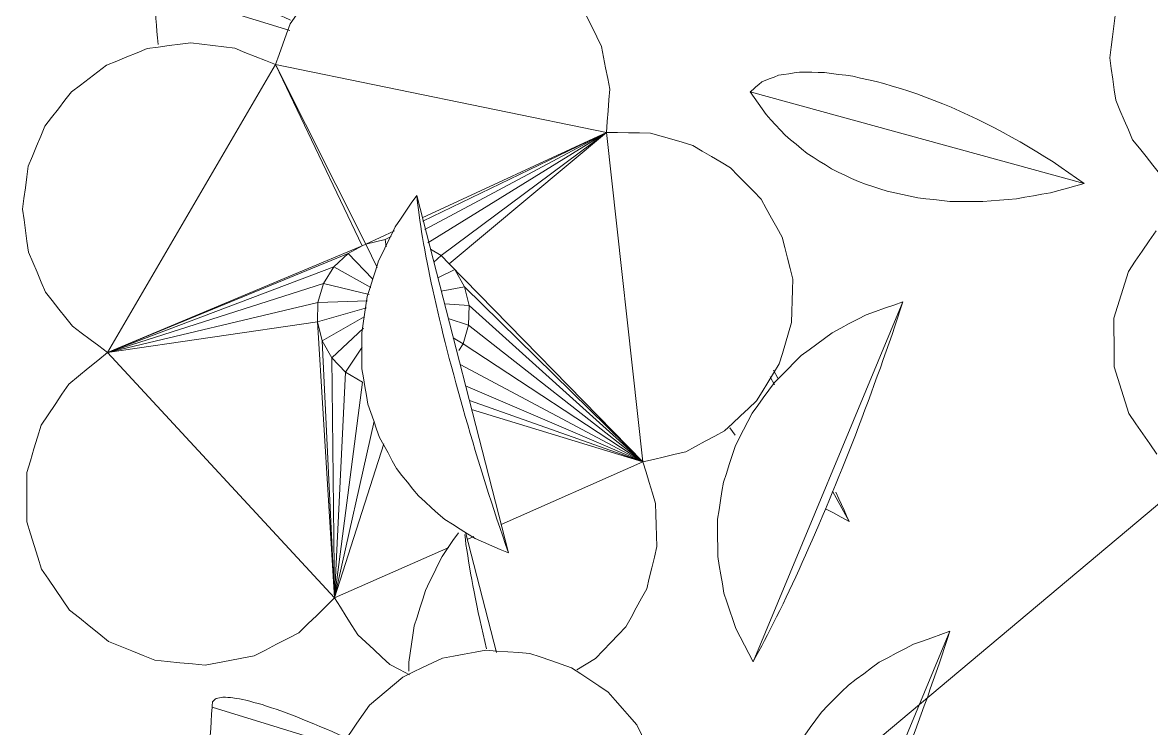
# Model space of a CAD drawing. Header units: metres. Extents: x -18.34 to -13.25, y -25.49 to -16.26.
# Drawn here: x -15.2023 to -15.0777, y -17.3026 to -17.2247 of the extents above; entities that cross this region are included whole.
import ezdxf

# ---------------------------------------------------------------- set-up
doc = ezdxf.new("R2010")
doc.units = ezdxf.units.M
doc.layers.add('Importações nas famílias', color=7, linetype='Continuous', lineweight=5)
doc.layers.add('Vegetação', color=7, linetype='Continuous', lineweight=5)

# ---------------------------------------------------------------- blocks, each defined once
blk = doc.blocks.new('Planta_pergolado_12200 - plantas pergolado_skp_Component_17-V2009-Pavimento 02 - Executivo')
at = {"layer": 'Importações nas famílias', "color": 9, "flags": 128}
for points in [[(0.34357, -0.28982), (0.3445, -0.28907), (0.34543, -0.28833), (0.34637, -0.28758), (0.3473, -0.28684)], [(0.3536, -0.28723), (0.35472, -0.288), (0.35584, -0.28876), (0.35696, -0.28953), (0.35809, -0.29029)], [(0.37376, -0.29024), (0.37488, -0.28947), (0.376, -0.2887), (0.37711, -0.28793), (0.37823, -0.28716)], [(0.33922, -0.29169), (0.3403, -0.29122), (0.34139, -0.29075), (0.34248, -0.29029), (0.34357, -0.28982)], [(0.35809, -0.29029), (0.35937, -0.29069), (0.36066, -0.29109), (0.36195, -0.29148), (0.36324, -0.29188)], [(0.36862, -0.29186), (0.3699, -0.29146), (0.37119, -0.29105), (0.37248, -0.29065), (0.37376, -0.29024)], [(0.32986, -0.29173), (0.33103, -0.29188), (0.3322, -0.29204), (0.33337, -0.29219), (0.33454, -0.29235)], [(0.33454, -0.29235), (0.33571, -0.29218), (0.33688, -0.29202), (0.33805, -0.29186), (0.33922, -0.29169)], [(0.36324, -0.29188), (0.36458, -0.29188), (0.36593, -0.29187), (0.36727, -0.29187), (0.36862, -0.29186)]]:
    blk.add_lwpolyline(points, dxfattribs=at)
blk = doc.blocks.new('Planta_pergolado_12200 - plantas pergolado_skp_Component_16-V2010-Pavimento 02 - Executivo')
blk.add_blockref('Planta_pergolado_12200 - plantas pergolado_skp_Component_17-V2009-Pavimento 02 - Executivo', (0, 0))
blk = doc.blocks.new('Planta_pergolado_12200 - plantas pergolado_skp_-V2059-Pavimento 02 - Executivo')
blk.add_blockref('Planta_pergolado_12200 - plantas pergolado_skp_Component_16-V2010-Pavimento 02 - Executivo', (0, 0))
blk = doc.blocks.new('Planta_pergolado_12200 - plantas pergolado_skp_-V2183-Pavimento 02 - Executivo')
blk.add_blockref('Planta_pergolado_12200 - plantas pergolado_skp_-V2059-Pavimento 02 - Executivo', (0, 0))
blk = doc.blocks.new('Planta_pergolado_12200 - plantas pergolado_skp_Component_12-V1080-Pavimento 02 - Executivo')
at = {"layer": 'Importações nas famílias', "color": 9}
blk.add_line((0.3484, -0.29515), (0.33828, -0.33202), dxfattribs=at)
at = {"layer": 'Importações nas famílias', "color": 9, "flags": 128}
for points in [[(0.34601, -0.29858), (0.34661, -0.29772), (0.3472, -0.29686), (0.3478, -0.296), (0.3484, -0.29515)], [(0.3484, -0.29515), (0.34865, -0.29608), (0.3489, -0.29702), (0.34915, -0.29795), (0.34941, -0.29889)], [(0.34378, -0.30222), (0.34434, -0.30131), (0.3449, -0.3004), (0.34546, -0.29949), (0.34601, -0.29858)], [(0.34941, -0.29889), (0.34957, -0.29982), (0.34974, -0.30076), (0.34991, -0.3017), (0.35007, -0.30263)], [(0.34176, -0.306), (0.34226, -0.30506), (0.34277, -0.30411), (0.34328, -0.30317), (0.34378, -0.30222)], [(0.35007, -0.30263), (0.35015, -0.30356), (0.35023, -0.30449), (0.35031, -0.30542), (0.35039, -0.30635)], [(0.33999, -0.30983), (0.34043, -0.30887), (0.34087, -0.30792), (0.34131, -0.30696), (0.34176, -0.306)], [(0.35039, -0.30635), (0.35039, -0.30726), (0.35038, -0.30817), (0.35037, -0.30908), (0.35036, -0.30999)], [(0.33851, -0.31361), (0.33888, -0.31266), (0.33925, -0.31172), (0.33962, -0.31077), (0.33999, -0.30983)], [(0.35036, -0.30999), (0.35027, -0.31087), (0.35017, -0.31175), (0.35008, -0.31264), (0.34998, -0.31352)], [(0.33736, -0.31726), (0.33765, -0.31635), (0.33793, -0.31543), (0.33822, -0.31452), (0.33851, -0.31361)], [(0.34998, -0.31352), (0.3498, -0.31436), (0.34961, -0.31521), (0.34943, -0.31605), (0.34925, -0.3169)], [(0.33657, -0.32069), (0.33676, -0.31983), (0.33696, -0.31897), (0.33716, -0.31812), (0.33736, -0.31726)], [(0.34925, -0.3169), (0.34898, -0.31769), (0.34871, -0.31849), (0.34845, -0.31929), (0.34818, -0.32008)], [(0.33615, -0.32382), (0.33625, -0.32304), (0.33636, -0.32225), (0.33646, -0.32147), (0.33657, -0.32069)], [(0.34818, -0.32008), (0.34783, -0.32082), (0.34748, -0.32156), (0.34713, -0.3223), (0.34678, -0.32304)], [(0.34678, -0.32304), (0.34635, -0.32372), (0.34593, -0.32439), (0.3455, -0.32507), (0.34507, -0.32574)], [(0.33611, -0.32657), (0.33612, -0.32589), (0.33613, -0.3252), (0.33614, -0.32451), (0.33615, -0.32382)], [(0.34507, -0.32574), (0.34457, -0.32635), (0.34407, -0.32695), (0.34357, -0.32755), (0.34307, -0.32816)], [(0.33646, -0.32889), (0.33638, -0.32831), (0.33629, -0.32773), (0.3362, -0.32715), (0.33611, -0.32657)], [(0.34307, -0.32816), (0.3425, -0.32868), (0.34193, -0.32921), (0.34137, -0.32973), (0.3408, -0.33026)], [(0.33719, -0.33072), (0.33701, -0.33027), (0.33683, -0.32981), (0.33665, -0.32935), (0.33646, -0.32889)], [(0.33828, -0.33202), (0.33801, -0.33169), (0.33773, -0.33137), (0.33746, -0.33105), (0.33719, -0.33072)], [(0.3408, -0.33026), (0.34017, -0.3307), (0.33954, -0.33114), (0.33891, -0.33158), (0.33828, -0.33202)]]:
    blk.add_lwpolyline(points, dxfattribs=at)
blk = doc.blocks.new('Planta_pergolado_12200 - plantas pergolado_skp_Component_12-V1081-Pavimento 02 - Executivo')
at = {"layer": 'Importações nas famílias', "color": 9}
for p, q in [((0.38566, -0.32108), (0.38231, -0.32292)), ((0.38243, -0.32258), (0.38316, -0.32223)), ((0.36897, -0.32945), (0.36986, -0.32897)), ((0.37058, -0.32933), (0.36973, -0.32979)), ((0.37613, -0.33365), (0.37535, -0.33425))]:
    blk.add_line(p, q, dxfattribs=at)
at = {"layer": 'Importações nas famílias', "color": 9, "flags": 128}
for points in [[(0.38316, -0.32223), (0.38378, -0.32194), (0.38441, -0.32166), (0.38503, -0.32137), (0.38566, -0.32108)], [(0.38566, -0.32108), (0.38519, -0.32196), (0.38472, -0.32283), (0.38426, -0.32371)]]:
    blk.add_lwpolyline(points, dxfattribs=at)
blk = doc.blocks.new('Planta_pergolado_12200 - plantas pergolado_skp_Component_12-V1082-Pavimento 02 - Executivo')
at = {"layer": 'Importações nas famílias', "color": 9}
blk.add_line((0.32703, -0.39736), (0.33152, -0.38278), dxfattribs=at)
at = {"layer": 'Importações nas famílias', "color": 9, "flags": 128}
for points in [[(0.32943, -0.38484), (0.32974, -0.38414), (0.33005, -0.38343), (0.33037, -0.38272)], [(0.32835, -0.38744), (0.32862, -0.38679), (0.32889, -0.38614), (0.32916, -0.38549), (0.32943, -0.38484)], [(0.32746, -0.38979), (0.32768, -0.38921), (0.3279, -0.38862), (0.32813, -0.38803), (0.32835, -0.38744)], [(0.32677, -0.39186), (0.32694, -0.39134), (0.32711, -0.39083), (0.32728, -0.39031), (0.32746, -0.38979)], [(0.32628, -0.39363), (0.3264, -0.39319), (0.32652, -0.39274), (0.32664, -0.3923), (0.32677, -0.39186)], [(0.326, -0.39507), (0.32607, -0.39471), (0.32614, -0.39435), (0.32621, -0.39399), (0.32628, -0.39363)], [(0.32594, -0.39618), (0.32596, -0.3959), (0.32597, -0.39562), (0.32599, -0.39535), (0.326, -0.39507)], [(0.32609, -0.39693), (0.32605, -0.39674), (0.32602, -0.39655), (0.32598, -0.39637), (0.32594, -0.39618)], [(0.32646, -0.39733), (0.32637, -0.39723), (0.32628, -0.39713), (0.32618, -0.39703), (0.32609, -0.39693)], [(0.32703, -0.39736), (0.32689, -0.39735), (0.32675, -0.39735), (0.3266, -0.39734), (0.32646, -0.39733)], [(0.33021, -0.39757), (0.32942, -0.39752), (0.32862, -0.39747), (0.32783, -0.39742), (0.32703, -0.39736)], [(0.33305, -0.39733), (0.33234, -0.39739), (0.33163, -0.39745), (0.33092, -0.39751), (0.33021, -0.39757)]]:
    blk.add_lwpolyline(points, dxfattribs=at)
blk = doc.blocks.new('Planta_pergolado_12200 - plantas pergolado_skp_Component_17-V2303-Pavimento 02 - Executivo')
at = {"layer": 'Importações nas famílias', "color": 9}
for p, q in [((0.3791, -0.34385), (0.34275, -0.34787)), ((0.3791, -0.34385), (0.35726, -0.3652)), ((0.3791, -0.34385), (0.35977, -0.36354)), ((0.3791, -0.34385), (0.36186, -0.36302)), ((0.3791, -0.34385), (0.36402, -0.36307)), ((0.3791, -0.34385), (0.36608, -0.36369)), ((0.3791, -0.34385), (0.36836, -0.36401)), ((0.3791, -0.34385), (0.3707, -0.36341)), ((0.3791, -0.34385), (0.37233, -0.36299)), ((0.37332, -0.36274), (0.3791, -0.34385)), ((0.3791, -0.34385), (0.386, -0.35948)), ((0.33528, -0.38437), (0.34275, -0.34787)), ((0.35345, -0.36791), (0.34275, -0.34787)), ((0.34275, -0.34787), (0.35255, -0.36812)), ((0.35495, -0.36756), (0.34275, -0.34787)), ((0.35633, -0.36611), (0.34275, -0.34787)), ((0.35726, -0.3652), (0.34275, -0.34787)), ((0.34275, -0.34787), (0.35219, -0.36821)), ((0.35977, -0.36354), (0.35788, -0.36459)), ((0.36186, -0.36302), (0.35977, -0.36354)), ((0.36026, -0.36609), (0.35977, -0.36354)), ((0.36186, -0.36302), (0.36167, -0.36572)), ((0.36402, -0.36307), (0.36186, -0.36302)), ((0.36402, -0.36307), (0.36328, -0.36531)), ((0.36608, -0.36369), (0.36402, -0.36307)), ((0.38732, -0.36248), (0.38765, -0.36323)), ((0.35788, -0.36459), (0.35726, -0.3652)), ((0.35788, -0.36459), (0.35881, -0.36646)), ((0.36541, -0.36477), (0.36608, -0.36369)), ((0.36682, -0.36414), (0.36608, -0.36369)), ((0.35726, -0.3652), (0.35633, -0.36611)), ((0.38854, -0.36525), (0.3941, -0.37785)), ((0.35633, -0.36611), (0.35564, -0.36727)), ((0.35707, -0.3669), (0.35633, -0.36611)), ((0.3536, -0.37125), (0.35507, -0.37442)), ((0.35424, -0.37162), (0.35456, -0.37229)), ((0.35539, -0.37218), (0.35456, -0.37229)), ((0.35456, -0.37229), (0.35507, -0.37442)), ((0.35767, -0.37315), (0.35507, -0.37442)), ((0.37462, -0.3735), (0.3941, -0.37785)), ((0.37709, -0.37243), (0.3941, -0.37785)), ((0.35507, -0.37442), (0.33528, -0.38437)), ((0.33528, -0.38437), (0.35528, -0.3748)), ((0.35507, -0.37442), (0.35528, -0.3748)), ((0.35528, -0.3748), (0.35611, -0.37634)), ((0.35528, -0.3748), (0.36702, -0.4029)), ((0.35889, -0.37368), (0.35611, -0.37634)), ((0.35988, -0.37387), (0.35759, -0.37793)), ((0.36064, -0.37404), (0.35943, -0.37907)), ((0.36135, -0.37421), (0.3615, -0.37969)), ((0.36211, -0.37433), (0.36365, -0.37974)), ((0.36309, -0.37458), (0.36574, -0.37922)), ((0.36435, -0.37467), (0.36763, -0.37816)), ((0.3703, -0.37477), (0.36919, -0.37665)), ((0.3941, -0.37785), (0.3703, -0.37477)), ((0.36645, -0.37483), (0.36919, -0.37665)), ((0.35611, -0.37634), (0.35759, -0.37793)), ((0.35611, -0.37634), (0.36702, -0.4029)), ((0.36919, -0.37665), (0.36763, -0.37816)), ((0.3941, -0.37785), (0.36919, -0.37665)), ((0.35759, -0.37793), (0.35943, -0.37907)), ((0.35759, -0.37793), (0.36702, -0.4029)), ((0.3941, -0.37785), (0.36365, -0.37974)), ((0.36574, -0.37922), (0.3941, -0.37785)), ((0.36763, -0.37816), (0.36574, -0.37922)), ((0.36702, -0.4029), (0.3941, -0.37785)), ((0.36763, -0.37816), (0.3941, -0.37785)), ((0.35943, -0.37907), (0.3615, -0.37969)), ((0.35943, -0.37907), (0.36702, -0.4029)), ((0.3615, -0.37969), (0.36365, -0.37974)), ((0.3615, -0.37969), (0.36702, -0.4029)), ((0.36574, -0.37922), (0.36365, -0.37974)), ((0.36365, -0.37974), (0.36702, -0.4029)), ((0.36702, -0.4029), (0.33528, -0.38437))]:
    blk.add_line(p, q, dxfattribs=at)
at = {"layer": 'Importações nas famílias', "color": 9, "flags": 128}
for points in [[(0.35894, -0.32732), (0.35778, -0.32761), (0.35662, -0.3279), (0.35546, -0.32819), (0.3543, -0.32848)], [(0.36371, -0.32744), (0.36252, -0.32741), (0.36133, -0.32738), (0.36013, -0.32735), (0.35894, -0.32732)], [(0.36829, -0.3288), (0.36715, -0.32846), (0.366, -0.32812), (0.36486, -0.32778), (0.36371, -0.32744)], [(0.3543, -0.32848), (0.35326, -0.32906), (0.35221, -0.32965), (0.35116, -0.33023), (0.35012, -0.33081)], [(0.37237, -0.33133), (0.37135, -0.3307), (0.37033, -0.33007), (0.36931, -0.32943), (0.36829, -0.3288)], [(0.35012, -0.33081), (0.34925, -0.33165), (0.34839, -0.3325), (0.34753, -0.33334), (0.34667, -0.33418)], [(0.37567, -0.33485), (0.37485, -0.33397), (0.37402, -0.33309), (0.3732, -0.33221), (0.37237, -0.33133)], [(0.34667, -0.33418), (0.34605, -0.33522), (0.34543, -0.33626), (0.34481, -0.33729), (0.34419, -0.33833)], [(0.37797, -0.33912), (0.37739, -0.33805), (0.37682, -0.33698), (0.37625, -0.33592), (0.37567, -0.33485)], [(0.34419, -0.33833), (0.34385, -0.3395), (0.34352, -0.34067), (0.34319, -0.34184), (0.34285, -0.34301)], [(0.3791, -0.34385), (0.37882, -0.34266), (0.37853, -0.34148), (0.37825, -0.3403), (0.37797, -0.33912)], [(0.38367, -0.34245), (0.38253, -0.3428), (0.38138, -0.34315), (0.38024, -0.3435), (0.3791, -0.34385)], [(0.38844, -0.3423), (0.38725, -0.34234), (0.38606, -0.34237), (0.38486, -0.34241), (0.38367, -0.34245)], [(0.39309, -0.34342), (0.39193, -0.34314), (0.39076, -0.34286), (0.3896, -0.34258), (0.38844, -0.3423)], [(0.34285, -0.34301), (0.34282, -0.34422), (0.3428, -0.34544), (0.34277, -0.34665), (0.34275, -0.34787)], [(0.39729, -0.34573), (0.39624, -0.34515), (0.39519, -0.34458), (0.39414, -0.344), (0.39309, -0.34342)], [(0.40077, -0.34907), (0.3999, -0.34823), (0.39903, -0.3474), (0.39816, -0.34656), (0.39729, -0.34573)], [(0.3333, -0.34841), (0.33222, -0.34894), (0.33115, -0.34946), (0.33007, -0.34999), (0.329, -0.35052)], [(0.33799, -0.34751), (0.33681, -0.34773), (0.33564, -0.34796), (0.33447, -0.34818), (0.3333, -0.34841)], [(0.34275, -0.34787), (0.34156, -0.34778), (0.34037, -0.34769), (0.33918, -0.3476), (0.33799, -0.34751)], [(0.40202, -0.35114), (0.40139, -0.3501), (0.40077, -0.34907)], [(0.40144, -0.37175), (0.402, -0.37068), (0.40257, -0.36961)], [(0.39816, -0.3753), (0.39898, -0.37441), (0.3998, -0.37353), (0.40062, -0.37264), (0.40144, -0.37175)], [(0.3941, -0.37785), (0.39512, -0.37721), (0.39613, -0.37658), (0.39715, -0.37594), (0.39816, -0.3753)], [(0.39793, -0.3818), (0.39697, -0.38081), (0.39602, -0.37983), (0.39506, -0.37884), (0.3941, -0.37785)], [(0.32683, -0.38002), (0.32782, -0.3807), (0.3288, -0.38139), (0.32979, -0.38207), (0.33078, -0.38276)], [(0.40048, -0.38671), (0.39984, -0.38548), (0.3992, -0.38425), (0.39857, -0.38303), (0.39793, -0.3818)], [(0.33078, -0.38276), (0.3319, -0.38316), (0.33303, -0.38356), (0.33416, -0.38397), (0.33528, -0.38437)], [(0.33528, -0.38437), (0.33483, -0.38549), (0.33438, -0.38662), (0.33393, -0.38774), (0.33347, -0.38887)], [(0.40152, -0.39215), (0.40126, -0.39079), (0.401, -0.38943), (0.40074, -0.38807), (0.40048, -0.38671)], [(0.33347, -0.38887), (0.33332, -0.39008), (0.33317, -0.39128), (0.33302, -0.39249), (0.33287, -0.3937)], [(0.40097, -0.39767), (0.40111, -0.39629), (0.40125, -0.39491), (0.40138, -0.39353), (0.40152, -0.39215)], [(0.33287, -0.3937), (0.33303, -0.3949), (0.33319, -0.39611), (0.33335, -0.39731), (0.33351, -0.39852)], [(0.39889, -0.4028), (0.39941, -0.40152), (0.39993, -0.40024), (0.40045, -0.39896), (0.40097, -0.39767)], [(0.33351, -0.39852), (0.33397, -0.39964), (0.33443, -0.40076), (0.33489, -0.40189), (0.33535, -0.40301)], [(0.33535, -0.40301), (0.33608, -0.40397), (0.33681, -0.40494), (0.33755, -0.4059), (0.33828, -0.40686)], [(0.36413, -0.40677), (0.36486, -0.4058), (0.36558, -0.40483), (0.3663, -0.40387), (0.36702, -0.4029)], [(0.36702, -0.4029), (0.3679, -0.40396), (0.36877, -0.40503), (0.36964, -0.4061), (0.37051, -0.40716)], [(0.39543, -0.40709), (0.3963, -0.40601), (0.39716, -0.40494), (0.39802, -0.40387), (0.39889, -0.4028)], [(0.33828, -0.40686), (0.33922, -0.4076), (0.34017, -0.40833), (0.34112, -0.40907), (0.34207, -0.40981)], [(0.36036, -0.40974), (0.3613, -0.409), (0.36225, -0.40826), (0.36319, -0.40751), (0.36413, -0.40677)], [(0.37051, -0.40716), (0.37164, -0.40793), (0.37278, -0.40869), (0.37391, -0.40946), (0.37505, -0.41022)], [(0.39091, -0.41017), (0.39204, -0.4094), (0.39317, -0.40863), (0.3943, -0.40786), (0.39543, -0.40709)], [(0.34207, -0.40981), (0.34318, -0.41027), (0.34428, -0.41073), (0.34539, -0.41119), (0.34649, -0.41166)], [(0.35596, -0.41162), (0.35706, -0.41115), (0.35816, -0.41068), (0.35926, -0.41021), (0.36036, -0.40974)], [(0.37505, -0.41022), (0.37635, -0.41062), (0.37766, -0.41102), (0.37896, -0.41141), (0.38026, -0.41181)], [(0.38571, -0.41179), (0.38701, -0.41139), (0.38831, -0.41098), (0.38961, -0.41058), (0.39091, -0.41017)], [(0.34649, -0.41166), (0.34767, -0.41181), (0.34886, -0.41197), (0.35004, -0.41212), (0.35123, -0.41227)], [(0.35123, -0.41227), (0.35241, -0.41211), (0.35359, -0.41195), (0.35477, -0.41179), (0.35596, -0.41162)], [(0.38026, -0.41181), (0.38163, -0.41181), (0.38299, -0.4118), (0.38435, -0.4118), (0.38571, -0.41179)]]:
    blk.add_lwpolyline(points, dxfattribs=at)
blk = doc.blocks.new('Planta_pergolado_12200 - plantas pergolado_skp_Component_16-V2304-Pavimento 02 - Executivo')
for name in ['Planta_pergolado_12200 - plantas pergolado_skp_Component_12-V1080-Pavimento 02 - Executivo', 'Planta_pergolado_12200 - plantas pergolado_skp_Component_12-V1081-Pavimento 02 - Executivo', 'Planta_pergolado_12200 - plantas pergolado_skp_Component_17-V2303-Pavimento 02 - Executivo', 'Planta_pergolado_12200 - plantas pergolado_skp_Component_12-V1082-Pavimento 02 - Executivo']:
    blk.add_blockref(name, (0, 0))
blk = doc.blocks.new('Planta_pergolado_12200 - plantas pergolado_skp_Component_12-V1072-Pavimento 02 - Executivo')
at = {"layer": 'Importações nas famílias', "color": 9}
blk.add_line((0.11258, -0.3861), (0.15227, -0.40262), dxfattribs=at)
at = {"layer": 'Importações nas famílias', "color": 9, "flags": 128}
for points in [[(0.114, -0.39014), (0.11365, -0.38913), (0.11329, -0.38812), (0.11294, -0.38711), (0.11258, -0.3861)], [(0.11258, -0.3861), (0.11348, -0.3864), (0.11438, -0.3867), (0.11528, -0.387), (0.11618, -0.3873)], [(0.11618, -0.3873), (0.1171, -0.38763), (0.11802, -0.38795), (0.11894, -0.38827), (0.11985, -0.38859)], [(0.11985, -0.38859), (0.12078, -0.38893), (0.12171, -0.38927), (0.12264, -0.38961), (0.12357, -0.38994)], [(0.11599, -0.3939), (0.11549, -0.39296), (0.11499, -0.39202), (0.1145, -0.39108), (0.114, -0.39014)], [(0.12357, -0.38994), (0.1245, -0.3903), (0.12543, -0.39065), (0.12636, -0.391), (0.12729, -0.39135)], [(0.12729, -0.39135), (0.12821, -0.39171), (0.12913, -0.39208), (0.13005, -0.39244), (0.13097, -0.3928)], [(0.13097, -0.3928), (0.13186, -0.39317), (0.13276, -0.39353), (0.13366, -0.3939), (0.13456, -0.39427)], [(0.1185, -0.39731), (0.11787, -0.39646), (0.11725, -0.3956), (0.11662, -0.39475), (0.11599, -0.3939)], [(0.13456, -0.39427), (0.13543, -0.39463), (0.13629, -0.395), (0.13716, -0.39537), (0.13803, -0.39574)], [(0.13803, -0.39574), (0.13886, -0.3961), (0.13969, -0.39647), (0.14051, -0.39684), (0.14134, -0.3972)], [(0.14134, -0.3972), (0.14212, -0.39756), (0.1429, -0.39792), (0.14368, -0.39828), (0.14445, -0.39864)], [(0.12148, -0.40027), (0.12074, -0.39953), (0.11999, -0.39879), (0.11925, -0.39805), (0.1185, -0.39731)], [(0.14445, -0.39864), (0.14517, -0.39899), (0.14589, -0.39933), (0.14661, -0.39968), (0.14733, -0.40003)], [(0.12486, -0.40273), (0.12402, -0.40212), (0.12317, -0.4015), (0.12233, -0.40089), (0.12148, -0.40027)], [(0.14733, -0.40003), (0.14799, -0.40036), (0.14864, -0.4007), (0.1493, -0.40103), (0.14995, -0.40136)], [(0.14995, -0.40136), (0.15053, -0.40168), (0.15111, -0.40199), (0.15169, -0.40231), (0.15227, -0.40262)], [(0.12855, -0.40462), (0.12763, -0.40415), (0.12671, -0.40368), (0.12578, -0.4032), (0.12486, -0.40273)], [(0.15227, -0.40262), (0.15136, -0.4031), (0.15044, -0.40358), (0.14953, -0.40406), (0.14861, -0.40454)], [(0.13248, -0.4059), (0.1315, -0.40558), (0.13052, -0.40526), (0.12953, -0.40494), (0.12855, -0.40462)], [(0.14861, -0.40454), (0.14763, -0.40487), (0.14666, -0.4052), (0.14568, -0.40553), (0.1447, -0.40586)], [(0.13654, -0.40654), (0.13553, -0.40638), (0.13451, -0.40622), (0.13349, -0.40606), (0.13248, -0.4059)], [(0.1447, -0.40586), (0.14369, -0.40602), (0.14268, -0.40619), (0.14166, -0.40636), (0.14065, -0.40653)], [(0.14065, -0.40653), (0.13962, -0.40653), (0.1386, -0.40654), (0.13757, -0.40654), (0.13654, -0.40654)]]:
    blk.add_lwpolyline(points, dxfattribs=at)
blk = doc.blocks.new('Planta_pergolado_12200 - plantas pergolado_skp_Component_12-V1073-Pavimento 02 - Executivo')
at = {"layer": 'Importações nas famílias', "color": 9}
blk.add_line((0.10084, -0.43973), (0.14027, -0.42962), dxfattribs=at)
at = {"layer": 'Importações nas famílias', "color": 9, "flags": 128}
for points in [[(0.13655, -0.43088), (0.13748, -0.43056), (0.13841, -0.43025), (0.13934, -0.42993), (0.14027, -0.42962)], [(0.14027, -0.42962), (0.13988, -0.43054), (0.13949, -0.43146), (0.13909, -0.43238), (0.1387, -0.4333)], [(0.12898, -0.43328), (0.12993, -0.43298), (0.13087, -0.43269), (0.13182, -0.4324), (0.13277, -0.4321)], [(0.13277, -0.4321), (0.13371, -0.4318), (0.13466, -0.43149), (0.1356, -0.43118), (0.13655, -0.43088)], [(0.12521, -0.43439), (0.12616, -0.43411), (0.1271, -0.43383), (0.12804, -0.43355), (0.12898, -0.43328)], [(0.1387, -0.4333), (0.13818, -0.43413), (0.13765, -0.43496), (0.13712, -0.4358), (0.1366, -0.43663)], [(0.12152, -0.43542), (0.12244, -0.43517), (0.12337, -0.43491), (0.12429, -0.43465), (0.12521, -0.43439)], [(0.11794, -0.43637), (0.11883, -0.43614), (0.11973, -0.4359), (0.12062, -0.43566), (0.12152, -0.43542)], [(0.1145, -0.43722), (0.11536, -0.43701), (0.11622, -0.4368), (0.11708, -0.43659), (0.11794, -0.43637)], [(0.1366, -0.43663), (0.13595, -0.43736), (0.1353, -0.43809), (0.13464, -0.43882), (0.13399, -0.43955)], [(0.10823, -0.4386), (0.10899, -0.43844), (0.10974, -0.43828), (0.1105, -0.43813), (0.11126, -0.43797)], [(0.11126, -0.43797), (0.11207, -0.43778), (0.11288, -0.4376), (0.11369, -0.43741), (0.1145, -0.43722)], [(0.10084, -0.43973), (0.10138, -0.43967), (0.10192, -0.43961), (0.10245, -0.43955), (0.10299, -0.43948)], [(0.10299, -0.43948), (0.10361, -0.43939), (0.10423, -0.43929), (0.10485, -0.4392), (0.10547, -0.43911)], [(0.10547, -0.43911), (0.10616, -0.43898), (0.10685, -0.43885), (0.10754, -0.43873), (0.10823, -0.4386)], [(0.13399, -0.43955), (0.13323, -0.44015), (0.13247, -0.44076), (0.13172, -0.44136), (0.13096, -0.44197)], [(0.10432, -0.44212), (0.10345, -0.44152), (0.10258, -0.44092), (0.10171, -0.44033), (0.10084, -0.43973)], [(0.13096, -0.44197), (0.1301, -0.44244), (0.12925, -0.4429), (0.1284, -0.44337), (0.12755, -0.44384)], [(0.10807, -0.44395), (0.10713, -0.44349), (0.1062, -0.44303), (0.10526, -0.44257), (0.10432, -0.44212)], [(0.11199, -0.44519), (0.11101, -0.44488), (0.11003, -0.44457), (0.10905, -0.44426), (0.10807, -0.44395)], [(0.12755, -0.44384), (0.12663, -0.44416), (0.12571, -0.44448), (0.12479, -0.4448), (0.12387, -0.44512)], [(0.11599, -0.4458), (0.11499, -0.44565), (0.11399, -0.4455), (0.11299, -0.44534), (0.11199, -0.44519)], [(0.11998, -0.44578), (0.11899, -0.44579), (0.11799, -0.44579), (0.11699, -0.4458), (0.11599, -0.4458)], [(0.12387, -0.44512), (0.1229, -0.44529), (0.12193, -0.44545), (0.12095, -0.44562), (0.11998, -0.44578)]]:
    blk.add_lwpolyline(points, dxfattribs=at)
blk = doc.blocks.new('Planta_pergolado_12200 - plantas pergolado_skp_Component_12-V2315-Pavimento 02 - Executivo')
at = {"layer": 'Importações nas famílias', "color": 9}
blk.add_line((0.40613, -0.39137), (0.41062, -0.37679), dxfattribs=at)
at = {"layer": 'Importações nas famílias', "color": 9, "flags": 128}
for points in [[(0.40853, -0.37884), (0.40884, -0.37814), (0.40915, -0.37743), (0.40947, -0.37673), (0.40947, -0.37672)], [(0.40745, -0.38145), (0.40772, -0.3808), (0.40799, -0.38015), (0.40826, -0.3795), (0.40853, -0.37884)], [(0.40656, -0.38379), (0.40678, -0.38321), (0.407, -0.38262), (0.40722, -0.38203), (0.40745, -0.38145)], [(0.40586, -0.38586), (0.40604, -0.38535), (0.40621, -0.38483), (0.40638, -0.38431), (0.40656, -0.38379)], [(0.40538, -0.38763), (0.4055, -0.38719), (0.40562, -0.38675), (0.40574, -0.3863), (0.40586, -0.38586)], [(0.4051, -0.38907), (0.40517, -0.38871), (0.40524, -0.38835), (0.40531, -0.38799), (0.40538, -0.38763)], [(0.40504, -0.39018), (0.40505, -0.3899), (0.40507, -0.38963), (0.40508, -0.38935), (0.4051, -0.38907)], [(0.40519, -0.39093), (0.40515, -0.39075), (0.40511, -0.39056), (0.40508, -0.39037), (0.40504, -0.39018)], [(0.40556, -0.39133), (0.40546, -0.39123), (0.40537, -0.39113), (0.40528, -0.39103), (0.40519, -0.39093)], [(0.40613, -0.39137), (0.40599, -0.39136), (0.40584, -0.39135), (0.4057, -0.39134), (0.40556, -0.39133)], [(0.40931, -0.39158), (0.40851, -0.39152), (0.40772, -0.39147), (0.40693, -0.39142), (0.40613, -0.39137)], [(0.41215, -0.39133), (0.41144, -0.39139), (0.41073, -0.39145), (0.41002, -0.39152), (0.40931, -0.39158)]]:
    blk.add_lwpolyline(points, dxfattribs=at)
blk = doc.blocks.new('Planta_pergolado_12200 - plantas pergolado_skp_Component_17-V2316-Pavimento 02 - Executivo')
at = {"layer": 'Importações nas famílias', "color": 9, "flags": 128}
for points in [[(0.41239, -0.34241), (0.41132, -0.34294), (0.41024, -0.34347), (0.40917, -0.34399), (0.40809, -0.34452)], [(0.40809, -0.34452), (0.40719, -0.34531), (0.40628, -0.34611), (0.40538, -0.3469), (0.40448, -0.34769)], [(0.40448, -0.34769), (0.4038, -0.3487), (0.40313, -0.3497), (0.40246, -0.35071), (0.40179, -0.35172)], [(0.40179, -0.35172), (0.40139, -0.35286), (0.401, -0.35401), (0.40061, -0.35516), (0.40021, -0.35631)], [(0.40021, -0.35631), (0.40012, -0.35752), (0.40003, -0.35873), (0.39995, -0.35995), (0.39986, -0.36116)], [(0.39986, -0.36116), (0.40008, -0.36236), (0.4003, -0.36355), (0.40052, -0.36475), (0.40074, -0.36594)], [(0.40074, -0.36594), (0.40126, -0.36704), (0.40178, -0.36814), (0.4023, -0.36923), (0.40282, -0.37033)], [(0.40282, -0.37033), (0.40359, -0.37125), (0.40437, -0.37217), (0.40515, -0.3731), (0.40593, -0.37402)], [(0.40593, -0.37402), (0.40692, -0.3747), (0.4079, -0.37539), (0.40889, -0.37607), (0.40988, -0.37676)]]:
    blk.add_lwpolyline(points, dxfattribs=at)
blk = doc.blocks.new('Planta_pergolado_12200 - plantas pergolado_skp_Component_16-V2317-Pavimento 02 - Executivo')
for name, p in [('Planta_pergolado_12200 - plantas pergolado_skp_Component_12-V1072-Pavimento 02 - Executivo', (0.24886, 0.07094)), ('Planta_pergolado_12200 - plantas pergolado_skp_Component_17-V2316-Pavimento 02 - Executivo', (0, 0)), ('Planta_pergolado_12200 - plantas pergolado_skp_Component_12-V1073-Pavimento 02 - Executivo', (0.24886, 0.07094)), ('Planta_pergolado_12200 - plantas pergolado_skp_Component_12-V2315-Pavimento 02 - Executivo', (0, 0))]:
    blk.add_blockref(name, p)
blk = doc.blocks.new('Planta_pergolado_12200 - plantas pergolado_skp_Component_12-V1106-Pavimento 02 - Executivo')
at = {"layer": 'Importações nas famílias', "color": 9}
for p, q in [((0.14892, -0.38091), (0.16652, -0.38824)), ((0.17449, -0.39156), (0.18231, -0.39481))]:
    blk.add_line(p, q, dxfattribs=at)
at = {"layer": 'Importações nas famílias', "color": 9, "flags": 128}
for points in [[(0.15034, -0.38495), (0.14999, -0.38394), (0.14963, -0.38293), (0.14928, -0.38192), (0.14892, -0.38091)], [(0.14892, -0.38091), (0.14982, -0.38122), (0.15072, -0.38152), (0.15162, -0.38182), (0.15252, -0.38212)], [(0.15252, -0.38212), (0.15344, -0.38244), (0.15436, -0.38276), (0.15528, -0.38308), (0.1562, -0.3834)], [(0.1562, -0.3834), (0.15712, -0.38374), (0.15805, -0.38408), (0.15898, -0.38442), (0.15991, -0.38476)], [(0.15991, -0.38476), (0.16084, -0.38511), (0.16177, -0.38546), (0.1627, -0.38581), (0.16363, -0.38617)], [(0.15233, -0.38872), (0.15183, -0.38777), (0.15133, -0.38683), (0.15084, -0.38589), (0.15034, -0.38495)], [(0.16363, -0.38617), (0.16455, -0.38653), (0.16547, -0.38689), (0.16639, -0.38725)], [(0.15484, -0.39212), (0.15421, -0.39127), (0.15359, -0.39042), (0.15296, -0.38957), (0.15233, -0.38872)], [(0.1752, -0.39092), (0.17603, -0.39128), (0.17685, -0.39165), (0.17768, -0.39202)], [(0.15782, -0.39509), (0.15708, -0.39435), (0.15633, -0.3936), (0.15559, -0.39286), (0.15484, -0.39212)], [(0.17768, -0.39202), (0.17846, -0.39237), (0.17924, -0.39273), (0.18002, -0.39309), (0.18079, -0.39345)], [(0.18079, -0.39345), (0.18151, -0.3938), (0.18223, -0.39415), (0.18283, -0.39443)], [(0.1612, -0.39755), (0.16036, -0.39693), (0.15951, -0.39632), (0.15867, -0.3957), (0.15782, -0.39509)], [(0.16489, -0.39944), (0.16397, -0.39896), (0.16305, -0.39849), (0.16212, -0.39802), (0.1612, -0.39755)], [(0.16882, -0.40072), (0.16784, -0.4004), (0.16686, -0.40008), (0.16588, -0.39976), (0.16489, -0.39944)], [(0.17288, -0.40136), (0.17187, -0.4012), (0.17085, -0.40104), (0.16983, -0.40088), (0.16882, -0.40072)], [(0.1756, -0.40135), (0.17494, -0.40135), (0.17391, -0.40135), (0.17288, -0.40136)]]:
    blk.add_lwpolyline(points, dxfattribs=at)
blk = doc.blocks.new('Planta_pergolado_12200 - plantas pergolado_skp_Component_12-V1107-Pavimento 02 - Executivo')
at = {"layer": 'Importações nas famílias', "color": 9}
for p, q in [((0.13798, -0.43434), (0.15125, -0.43094)), ((0.15333, -0.44061), (0.15233, -0.44062))]:
    blk.add_line(p, q, dxfattribs=at)
at = {"layer": 'Importações nas famílias', "color": 9, "flags": 128}
for points in [[(0.1476, -0.43278), (0.14841, -0.4326), (0.14922, -0.43241), (0.15003, -0.43222), (0.15084, -0.43204)], [(0.14457, -0.43341), (0.14533, -0.43326), (0.14608, -0.4331), (0.14684, -0.43294), (0.1476, -0.43278)], [(0.13826, -0.43442), (0.1388, -0.43436), (0.13933, -0.4343)], [(0.13933, -0.4343), (0.13995, -0.4342), (0.14057, -0.43411), (0.14119, -0.43401), (0.14181, -0.43392)], [(0.14181, -0.43392), (0.1425, -0.43379), (0.14319, -0.43367), (0.14388, -0.43354), (0.14457, -0.43341)], [(0.14066, -0.43693), (0.13979, -0.43633), (0.13892, -0.43574), (0.13805, -0.43514)], [(0.14441, -0.43876), (0.14347, -0.43831), (0.14254, -0.43785), (0.1416, -0.43739), (0.14066, -0.43693)], [(0.14833, -0.44), (0.14735, -0.43969), (0.14637, -0.43938), (0.14539, -0.43907), (0.14441, -0.43876)], [(0.15233, -0.44062), (0.15133, -0.44046), (0.15033, -0.44031), (0.14933, -0.44016), (0.14833, -0.44)]]:
    blk.add_lwpolyline(points, dxfattribs=at)
blk = doc.blocks.new('Planta_pergolado_12200 - plantas pergolado_skp_Component_16-V2324-Pavimento 02 - Executivo')
for name in ['Planta_pergolado_12200 - plantas pergolado_skp_Component_12-V1106-Pavimento 02 - Executivo', 'Planta_pergolado_12200 - plantas pergolado_skp_Component_12-V1107-Pavimento 02 - Executivo']:
    blk.add_blockref(name, (0.24886, 0.07094))
blk = doc.blocks.new('Planta_pergolado_12200 - plantas pergolado_skp_-V2354-Pavimento 02 - Executivo')
at = {"layer": 'Importações nas famílias', "color": 9}
blk.add_line((0.37629, -0.27809), (0.41188, -0.32053), dxfattribs=at)
for name in ['Planta_pergolado_12200 - plantas pergolado_skp_Component_16-V2324-Pavimento 02 - Executivo', 'Planta_pergolado_12200 - plantas pergolado_skp_Component_16-V2317-Pavimento 02 - Executivo', 'Planta_pergolado_12200 - plantas pergolado_skp_Component_16-V2304-Pavimento 02 - Executivo']:
    blk.add_blockref(name, (0, 0))
blk = doc.blocks.new('Planta_pergolado_12200 - plantas pergolado_skp_-V2476-Pavimento 02 - Executivo')
blk.add_blockref('Planta_pergolado_12200 - plantas pergolado_skp_-V2354-Pavimento 02 - Executivo', (0, 0))
blk = doc.blocks.new('Planta_pergolado_12200 - Planta_pergolado_12200-V2477-Pavimento 02 - Executivo')
for name in ['Planta_pergolado_12200 - plantas pergolado_skp_-V2476-Pavimento 02 - Executivo', 'Planta_pergolado_12200 - plantas pergolado_skp_-V2183-Pavimento 02 - Executivo']:
    blk.add_blockref(name, (0, 0))

msp = doc.modelspace()

# ---------------------------------------------------------------- block references
at = {"layer": 'Vegetação', "color": 9, "rotation": 270.0000000000001}
msp.add_blockref('Planta_pergolado_12200 - Planta_pergolado_12200-V2477-Pavimento 02 - Executivo', (-14.79, -16.8941), dxfattribs=at)

doc.saveas('drawing.dxf')
